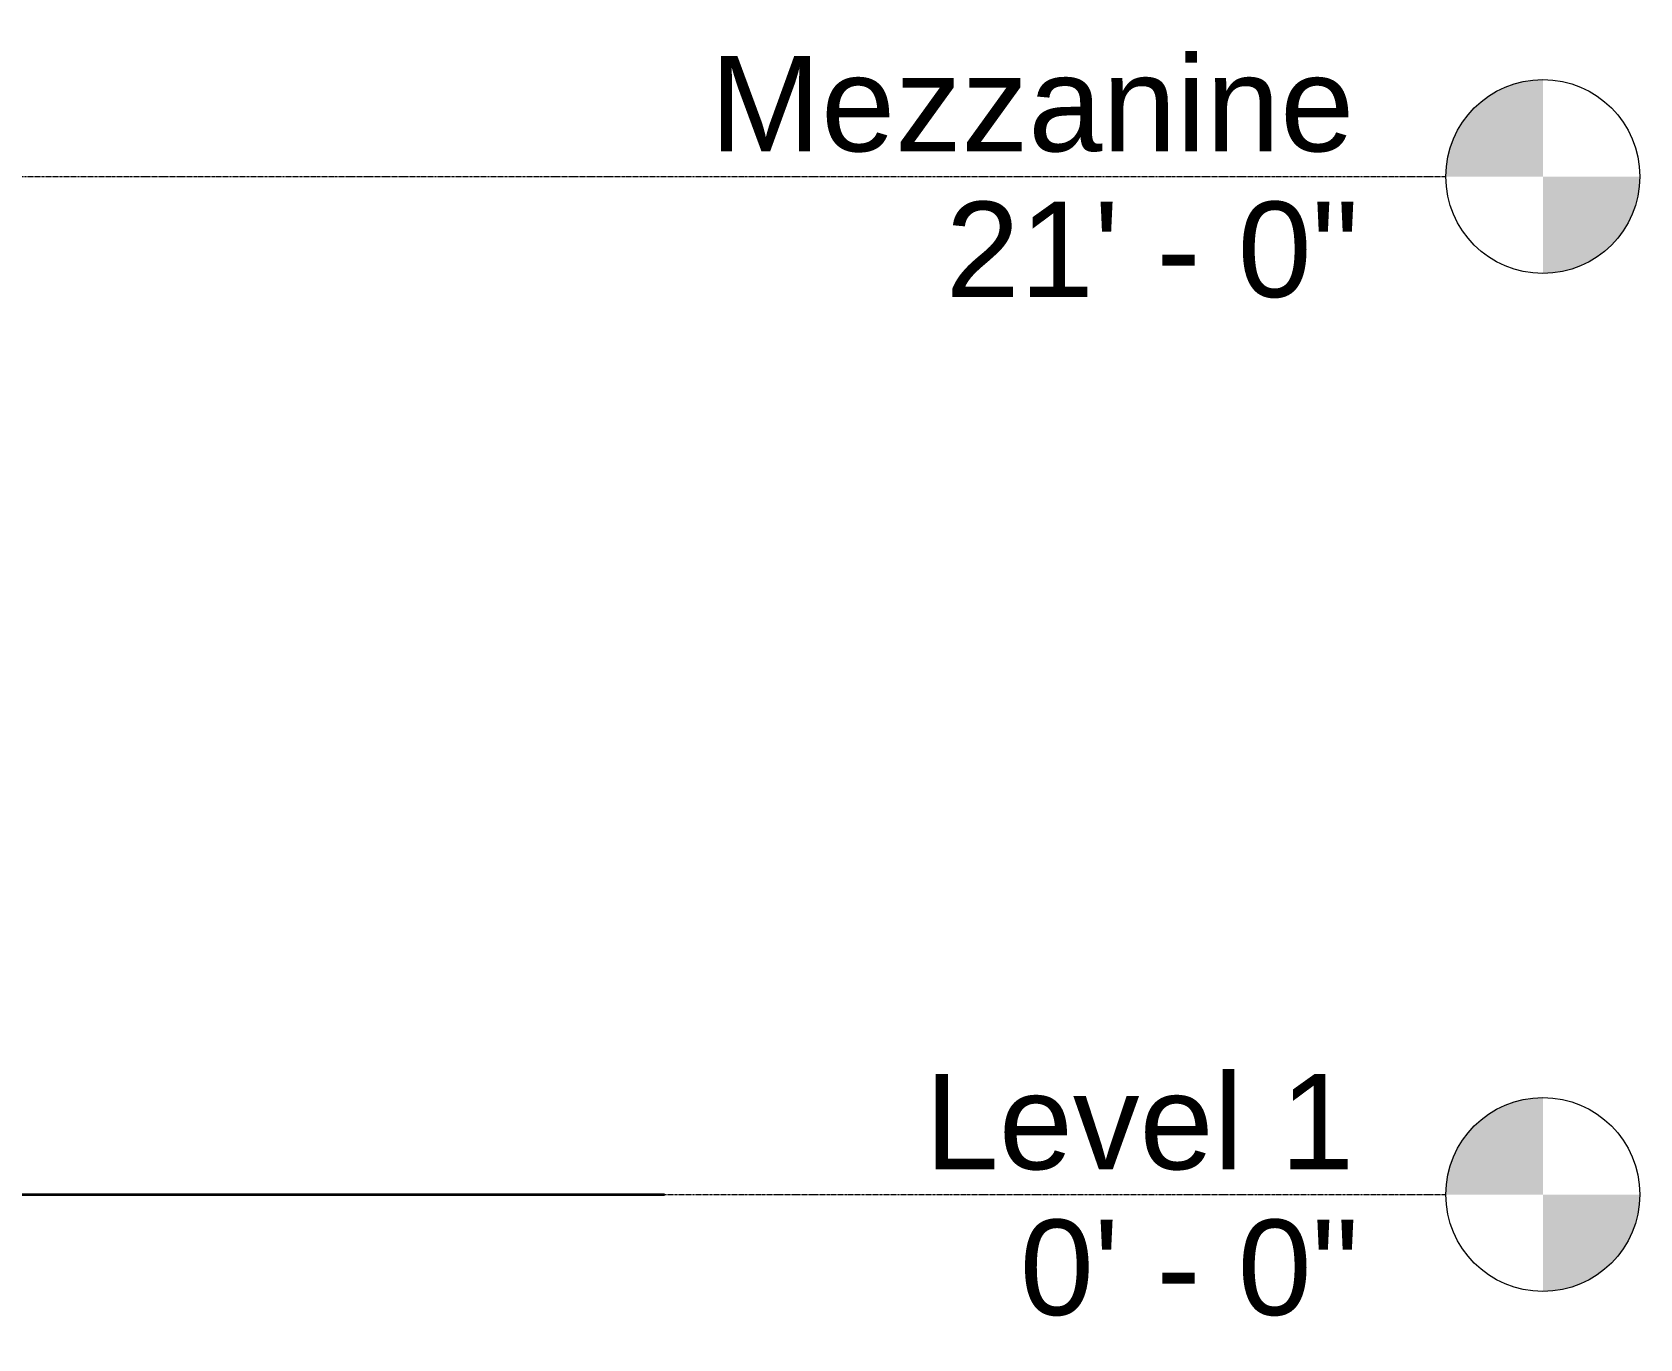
# Model space of a CAD drawing. Header units: inches. Extents: x -27425 to 3657, y -265 to 853.
# Drawn here: x -78.9 to 319.1, y -35.7 to 287.7 of the extents above; entities that cross this region are included whole.
import ezdxf

# ---------------------------------------------------------------- set-up
doc = ezdxf.new("R2010")
doc.units = ezdxf.units.IN
doc.header["$MEASUREMENT"] = 0
doc.linetypes.add('Grid Line 1_2_', pattern=[0.875, 0.5, -0.125, 0.125, -0.125])
doc.layers.add('A-FLOR-LEVL', color=51, linetype='Continuous', lineweight=9)
doc.layers.add('C-TOPO', color=7, linetype='Continuous', lineweight=9)
doc.styles.add('Arial', font='arial.ttf', dxfattribs={"height": 23.60479})

# ---------------------------------------------------------------- blocks, each defined once
blk = doc.blocks.new('Level - Level Head - Circle-15001-Section 5')
at = {"layer": 'A-FLOR-LEVL'}
h = blk.add_hatch(color=256, dxfattribs=at)
edge = h.paths.add_edge_path(flags=0)
edge.add_line((23251.37, 0), (23227.37, 0))
edge.add_arc((23251.37, 0), 24, 90, 180, ccw=False)
edge.add_line((23251.37, 24), (23251.37, 0))
h = blk.add_hatch(color=256, dxfattribs=at)
edge = h.paths.add_edge_path(flags=0)
edge.add_line((23251.37, -24), (23251.37, 0))
edge.add_line((23251.37, 0), (23275.37, 0))
edge.add_arc((23251.37, 0), 24, 270, 360, ccw=False)
blk.add_circle((23251.37, 0), 24, dxfattribs=at)

msp = doc.modelspace()

# ---------------------------------------------------------------- linework, layer by layer
at = {"layer": 'C-TOPO', "lineweight": 35}
msp.add_line((-156.86, 0), (77.62, 0), dxfattribs=at)
at = {"layer": 'C-TOPO'}
msp.add_line((77.62, 0), (-156.86, 0), dxfattribs=at)

# ---------------------------------------------------------------- block references
at = {"layer": 'A-FLOR-LEVL'}
for p in [(-22956.29, 252), (-22956.29, 0)]:
    msp.add_blockref('Level - Level Head - Circle-15001-Section 5', p, dxfattribs=at)

# ---------------------------------------------------------------- texts
at = {"layer": 'A-FLOR-LEVL', "char_height": 23.605, "attachment_point": 3, "line_spacing_factor": 0.938532, "style": 'Arial', "bg_fill": 3, "box_fill_scale": 1.25, "bg_fill_color": 0, "bg_fill_transparency": 0}
for s, insert, width in [('Mezzanine', (248.38, 281.84), 189.792), ('Level 1', (248.38, 29.84), 127.008)]:
    msp.add_mtext(s, dxfattribs=dict(at, insert=insert, width=width))

# ---------------------------------------------------------------- next in the draw order: texts
for s, insert, width in [('21\' - 0"', (249.56, 245.77), 121.824), ('0\' - 0"', (249.56, -6.23), 99.936)]:
    msp.add_mtext(s, dxfattribs=dict(at, insert=insert, width=width))

# ---------------------------------------------------------------- next in the draw order: linework, layer by layer
at = {"layer": 'A-FLOR-LEVL', "linetype": 'Grid Line 1_2_'}
for p, q in [((-2594.69, 252), (271.08, 252)), ((-2594.69, 0), (271.08, 0))]:
    msp.add_line(p, q, dxfattribs=at)

doc.saveas('drawing.dxf')
